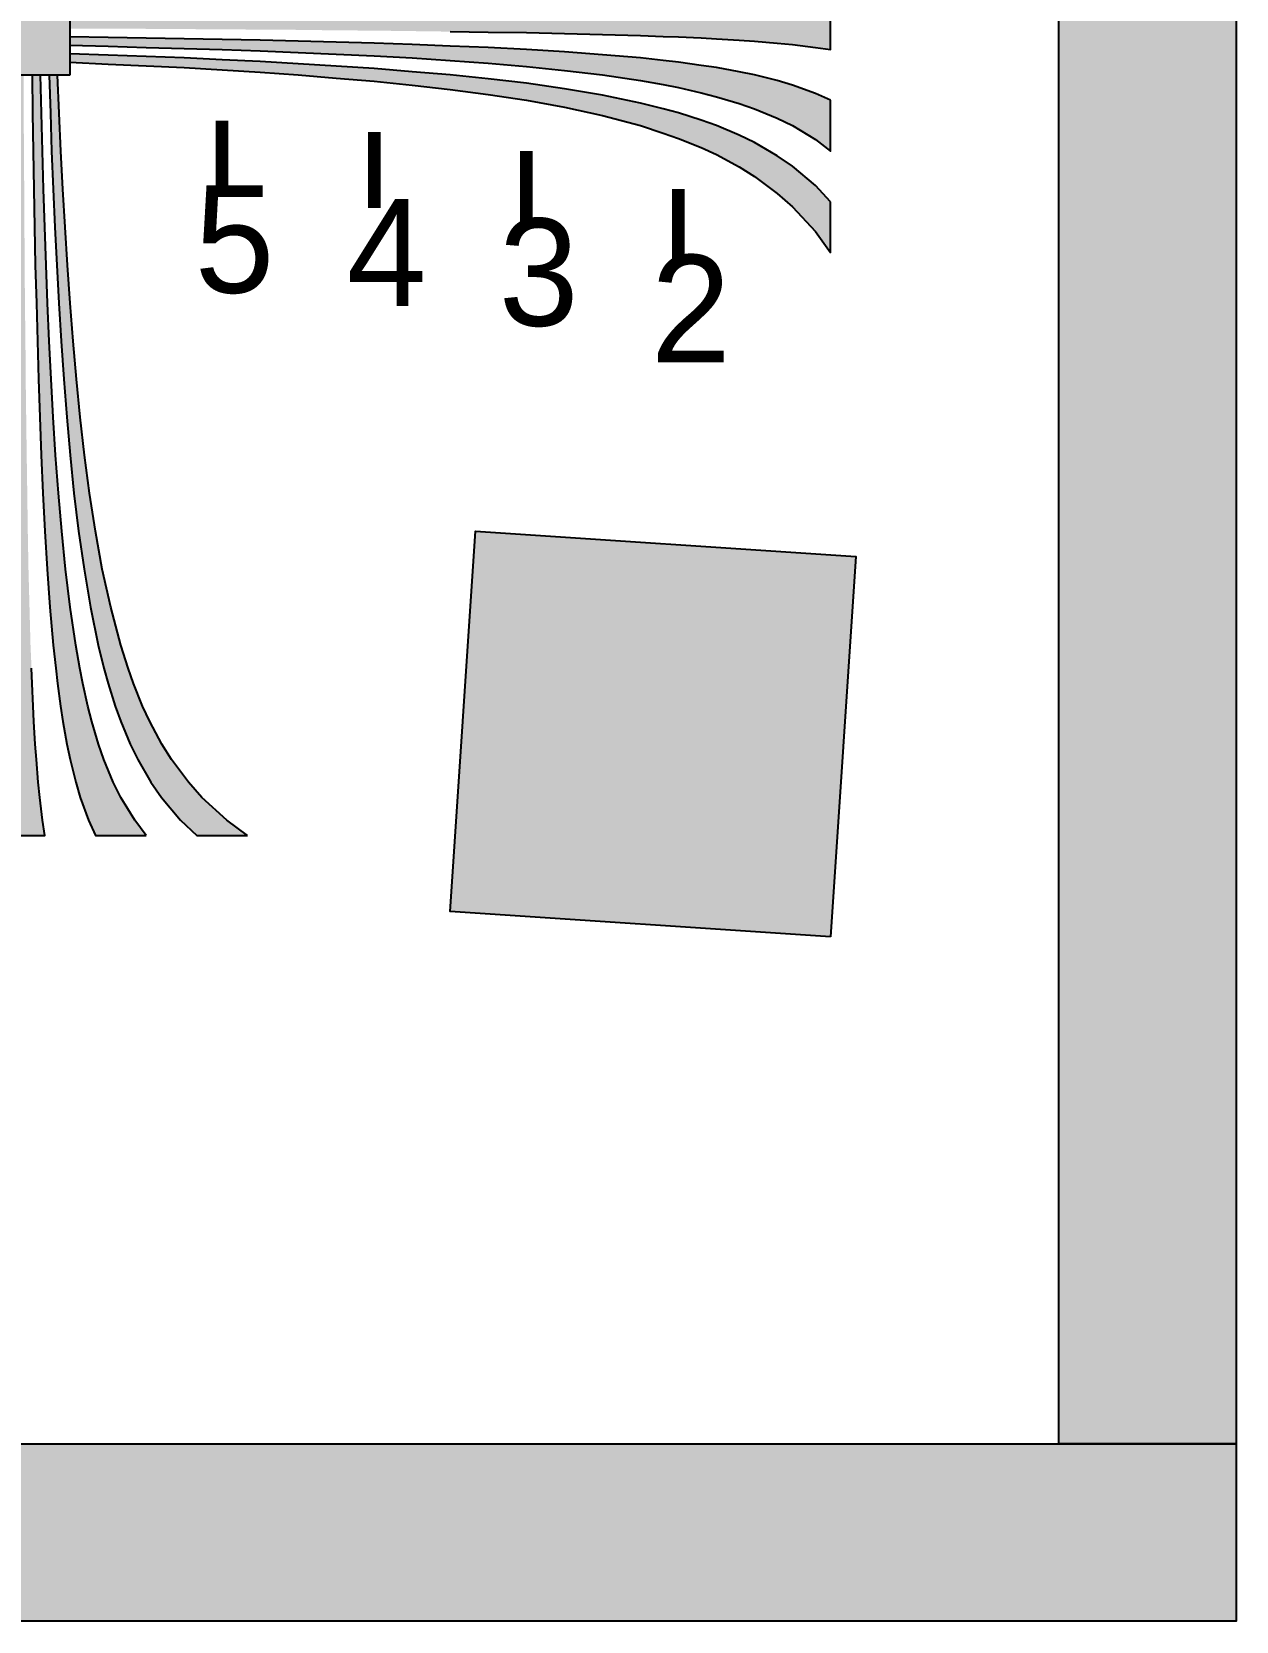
# Model space of a CAD drawing. Header units: millimetres. Extents: x 39 to 1543, y 52 to 919.
# Drawn here: x 1353.1 to 1543.1, y 52.2 to 303.1 of the extents above; entities that cross this region are included whole.
import ezdxf

# ---------------------------------------------------------------- set-up
doc = ezdxf.new("R2010")
doc.units = ezdxf.units.MM
for name, color, linetype in [('FRAME', 7, 'Continuous'), ('LABELS', 7, 'Continuous'), ('PERIPHERY', 7, 'Continuous')]:
    doc.layers.add(name, color=color, linetype=linetype)

msp = doc.modelspace()

# ---------------------------------------------------------------- hatches: boundary and pattern name
at = {"layer": 'FRAME', "true_color": 0x000000}
h = msp.add_hatch(color=7, dxfattribs=at)
h.dxf.hatch_style = 1
h.paths.add_polyline_path([(1515.12, 888.25), (1543.12, 888.25), (1543.12, 80.25), (1515.12, 80.25), (1515.12, 888.25)])
h = msp.add_hatch(color=7, dxfattribs=at)
h.dxf.hatch_style = 1
h.paths.add_polyline_path([(39.12, 80.25), (1543.12, 80.25), (1543.12, 52.25), (39.12, 52.25), (39.12, 80.25)])
at = {"layer": 'PERIPHERY', "true_color": 0x000000}
h = msp.add_hatch(color=7, dxfattribs=at)
h.dxf.hatch_style = 1
h.paths.add_polyline_path([(1359.12, 296.25), (1343.12, 296.25), (1343.12, 312.25), (1359.12, 312.25), (1359.12, 296.25)])
h = msp.add_hatch(color=7, dxfattribs=at)
h.dxf.hatch_style = 1
h.paths.add_polyline_path([(1479.12, 308.26), (1476.72, 307.9), (1473.12, 307.46), (1470.72, 307.22), (1467.12, 306.94), (1464.72, 306.74), (1461.12, 306.54), (1458.72, 306.42), (1455.12, 306.26), (1452.72, 306.18), (1449.12, 306.02), (1443.12, 305.86), (1437.12, 305.7), (1431.12, 305.58), (1425.12, 305.5), (1419.12, 305.42), (1413.12, 305.34), (1407.12, 305.26), (1401.12, 305.22), (1395.12, 305.14), (1389.12, 305.1), (1383.12, 305.06), (1377.12, 305.02), (1371.12, 304.98), (1365.12, 304.94), (1359.12, 304.94), (1359.12, 303.58), (1365.12, 303.58), (1371.12, 303.54), (1377.12, 303.5), (1383.12, 303.46), (1389.12, 303.42), (1395.12, 303.38), (1401.12, 303.3), (1407.12, 303.26), (1413.12, 303.18), (1419.12, 303.1), (1425.12, 303.02), (1431.12, 302.94), (1437.12, 302.82), (1443.12, 302.66), (1449.12, 302.5), (1452.72, 302.34), (1455.12, 302.26), (1458.72, 302.1), (1461.12, 301.98), (1464.72, 301.74), (1467.12, 301.58), (1470.72, 301.3), (1473.12, 301.06), (1476.72, 300.62), (1479.12, 300.26), (1479.12, 308.26)])
h = msp.add_hatch(color=7, dxfattribs=at)
h.dxf.hatch_style = 1
h.paths.add_polyline_path([(1479.12, 292.26), (1476.72, 293.34), (1473.12, 294.66), (1470.72, 295.38), (1467.12, 296.26), (1464.72, 296.74), (1461.12, 297.42), (1458.72, 297.78), (1455.12, 298.26), (1452.72, 298.54), (1449.12, 298.94), (1443.12, 299.46), (1437.12, 299.9), (1431.12, 300.26), (1425.12, 300.58), (1419.12, 300.82), (1413.12, 301.06), (1407.12, 301.26), (1401.12, 301.42), (1395.12, 301.58), (1389.12, 301.74), (1383.12, 301.86), (1377.12, 301.98), (1371.12, 302.06), (1365.12, 302.18), (1359.12, 302.26), (1359.12, 300.94), (1365.12, 300.78), (1371.12, 300.62), (1377.12, 300.46), (1383.12, 300.26), (1389.12, 300.06), (1395.12, 299.82), (1401.12, 299.54), (1407.12, 299.26), (1413.12, 298.94), (1419.12, 298.54), (1425.12, 298.1), (1431.12, 297.58), (1437.12, 296.98), (1443.12, 296.26), (1449.12, 295.38), (1452.72, 294.74), (1455.12, 294.26), (1458.72, 293.46), (1461.12, 292.82), (1464.72, 291.74), (1467.12, 290.94), (1470.72, 289.46), (1473.12, 288.26), (1476.72, 286.06), (1479.12, 284.26), (1479.12, 292.26)])
h = msp.add_hatch(color=7, dxfattribs=at)
h.dxf.hatch_style = 1
h.paths.add_polyline_path([(1479.12, 276.26), (1476.72, 278.82), (1473.12, 281.86), (1470.72, 283.5), (1467.12, 285.58), (1464.72, 286.74), (1461.12, 288.26), (1458.72, 289.14), (1455.12, 290.26), (1452.72, 290.94), (1449.12, 291.82), (1443.12, 293.06), (1437.12, 294.06), (1431.12, 294.94), (1425.12, 295.66), (1419.12, 296.26), (1413.12, 296.78), (1407.12, 297.26), (1401.12, 297.66), (1395.12, 298.02), (1389.12, 298.38), (1383.12, 298.66), (1377.12, 298.94), (1371.12, 299.18), (1365.12, 299.38), (1359.12, 299.58), (1359.12, 298.26), (1365.12, 297.98), (1371.12, 297.7), (1377.12, 297.42), (1383.12, 297.06), (1389.12, 296.7), (1395.12, 296.26), (1401.12, 295.78), (1407.12, 295.26), (1413.12, 294.66), (1419.12, 293.98), (1425.12, 293.18), (1431.12, 292.26), (1437.12, 291.18), (1443.12, 289.86), (1449.12, 288.26), (1452.72, 287.1), (1455.12, 286.26), (1458.72, 284.82), (1461.12, 283.7), (1464.72, 281.74), (1467.12, 280.26), (1470.72, 277.58), (1473.12, 275.46), (1476.72, 271.54), (1479.12, 268.26), (1479.12, 276.26)])
h = msp.add_hatch(color=7, dxfattribs=at)
h.dxf.hatch_style = 1
h.paths.add_polyline_path([(1355.14, 176.25), (1354.78, 178.65), (1354.34, 182.25), (1354.1, 184.65), (1353.81, 188.25), (1353.62, 190.65), (1353.41, 194.25), (1353.3, 196.65), (1353.14, 200.25), (1353.05, 202.65), (1352.89, 206.25), (1352.73, 212.25), (1352.57, 218.25), (1352.46, 224.25), (1352.38, 230.25), (1352.29, 236.25), (1352.21, 242.25), (1352.13, 248.25), (1352.09, 254.25), (1352.01, 260.25), (1351.97, 266.25), (1351.93, 272.25), (1351.9, 278.25), (1351.85, 284.25), (1351.82, 290.25), (1351.81, 296.25), (1350.45, 296.25), (1350.45, 290.25), (1350.42, 284.25), (1350.38, 278.25), (1350.34, 272.25), (1350.3, 266.25), (1350.26, 260.25), (1350.18, 254.25), (1350.14, 248.25), (1350.06, 242.25), (1349.98, 236.25), (1349.9, 230.25), (1349.82, 224.25), (1349.69, 218.25), (1349.53, 212.25), (1349.37, 206.25), (1349.22, 202.65), (1349.14, 200.25), (1348.98, 196.65), (1348.86, 194.25), (1348.62, 190.65), (1348.45, 188.25), (1348.18, 184.65), (1347.94, 182.25), (1347.5, 178.65), (1347.14, 176.25), (1355.14, 176.25)])
h = msp.add_hatch(color=7, dxfattribs=at)
h.dxf.hatch_style = 1
h.paths.add_polyline_path([(1371.14, 176.25), (1369.34, 178.65), (1367.14, 182.25), (1365.94, 184.65), (1364.46, 188.25), (1363.61, 190.65), (1362.58, 194.25), (1361.93, 196.65), (1361.14, 200.25), (1360.66, 202.65), (1360.02, 206.25), (1359.14, 212.25), (1358.41, 218.25), (1357.82, 224.25), (1357.3, 230.25), (1356.85, 236.25), (1356.45, 242.25), (1356.13, 248.25), (1355.85, 254.25), (1355.58, 260.25), (1355.34, 266.25), (1355.13, 272.25), (1354.93, 278.25), (1354.78, 284.25), (1354.62, 290.25), (1354.45, 296.25), (1353.13, 296.25), (1353.22, 290.25), (1353.33, 284.25), (1353.42, 278.25), (1353.54, 272.25), (1353.65, 266.25), (1353.81, 260.25), (1353.97, 254.25), (1354.13, 248.25), (1354.34, 242.25), (1354.57, 236.25), (1354.81, 230.25), (1355.14, 224.25), (1355.5, 218.25), (1355.94, 212.25), (1356.46, 206.25), (1356.86, 202.65), (1357.14, 200.25), (1357.62, 196.65), (1357.98, 194.25), (1358.62, 190.65), (1359.14, 188.25), (1360.02, 184.65), (1360.74, 182.25), (1362.06, 178.65), (1363.14, 176.25), (1371.14, 176.25)])
h = msp.add_hatch(color=7, dxfattribs=at)
h.dxf.hatch_style = 1
h.paths.add_polyline_path([(1387.14, 176.25), (1383.86, 178.65), (1379.94, 182.25), (1377.82, 184.65), (1375.14, 188.25), (1373.62, 190.65), (1371.7, 194.25), (1370.58, 196.65), (1369.14, 200.25), (1368.3, 202.65), (1367.14, 206.25), (1365.54, 212.25), (1364.22, 218.25), (1363.14, 224.25), (1362.22, 230.25), (1361.42, 236.25), (1360.74, 242.25), (1360.14, 248.25), (1359.62, 254.25), (1359.14, 260.25), (1358.7, 266.25), (1358.34, 272.25), (1357.98, 278.25), (1357.7, 284.25), (1357.42, 290.25), (1357.13, 296.25), (1355.81, 296.25), (1356.02, 290.25), (1356.22, 284.25), (1356.46, 278.25), (1356.74, 272.25), (1357.02, 266.25), (1357.38, 260.25), (1357.74, 254.25), (1358.14, 248.25), (1358.62, 242.25), (1359.14, 236.25), (1359.74, 230.25), (1360.46, 224.25), (1361.34, 218.25), (1362.34, 212.25), (1363.58, 206.25), (1364.46, 202.65), (1365.14, 200.25), (1366.26, 196.65), (1367.14, 194.25), (1368.62, 190.65), (1369.82, 188.25), (1371.9, 184.65), (1373.54, 182.25), (1376.58, 178.65), (1379.14, 176.25), (1387.14, 176.25)])
h = msp.add_hatch(color=7, dxfattribs=at)
h.dxf.hatch_style = 1
h.paths.add_polyline_path([(1479.12, 160.25), (1419.12, 164.25), (1423.12, 224.25), (1483.12, 220.25), (1479.12, 160.25)])

# ---------------------------------------------------------------- linework, layer by layer
at = {"layer": 'FRAME', "color": 250}
for points in [[(1515.12, 888.25), (1543.12, 888.25), (1543.12, 80.25), (1515.12, 80.25), (1515.12, 888.25)], [(39.12, 80.25), (1543.12, 80.25), (1543.12, 52.25), (39.12, 52.25), (39.12, 80.25)]]:
    msp.add_lwpolyline(points, close=True, dxfattribs=at)
at = {"layer": 'FRAME', "color": 250, "true_color": 0x000000}
for points in [[(1515.12, 888.25), (1515.12, 80.25), (1543.12, 80.25)], [(1543.12, 80.25), (1543.12, 888.25), (1515.12, 888.25)], [(39.12, 80.25), (39.12, 52.25), (1543.12, 52.25)], [(1543.12, 52.25), (1543.12, 80.25), (39.12, 80.25)]]:
    msp.add_solid(points, dxfattribs=at)
at = {"layer": 'PERIPHERY', "color": 250}
for points in [[(1359.12, 296.25), (1343.12, 296.25), (1343.12, 312.25), (1359.12, 312.25), (1359.12, 296.25)], [(1479.12, 292.26), (1476.72, 293.34), (1473.12, 294.66), (1470.72, 295.38), (1467.12, 296.26), (1464.72, 296.74), (1461.12, 297.42), (1458.72, 297.78), (1455.12, 298.26), (1452.72, 298.54), (1449.12, 298.94), (1443.12, 299.46), (1437.12, 299.9), (1431.12, 300.26), (1425.12, 300.58), (1419.12, 300.82), (1413.12, 301.06), (1407.12, 301.26), (1401.12, 301.42), (1395.12, 301.58), (1389.12, 301.74), (1383.12, 301.86), (1377.12, 301.98), (1371.12, 302.06), (1365.12, 302.18), (1359.12, 302.26), (1359.12, 300.94), (1365.12, 300.78), (1371.12, 300.62), (1377.12, 300.46), (1383.12, 300.26), (1389.12, 300.06), (1395.12, 299.82), (1401.12, 299.54), (1407.12, 299.26), (1413.12, 298.94), (1419.12, 298.54), (1425.12, 298.1), (1431.12, 297.58), (1437.12, 296.98), (1443.12, 296.26), (1449.12, 295.38), (1452.72, 294.74), (1455.12, 294.26), (1458.72, 293.46), (1461.12, 292.82), (1464.72, 291.74), (1467.12, 290.94), (1470.72, 289.46), (1473.12, 288.26), (1476.72, 286.06), (1479.12, 284.26), (1479.12, 292.26)], [(1479.12, 276.26), (1476.72, 278.82), (1473.12, 281.86), (1470.72, 283.5), (1467.12, 285.58), (1464.72, 286.74), (1461.12, 288.26), (1458.72, 289.14), (1455.12, 290.26), (1452.72, 290.94), (1449.12, 291.82), (1443.12, 293.06), (1437.12, 294.06), (1431.12, 294.94), (1425.12, 295.66), (1419.12, 296.26), (1413.12, 296.78), (1407.12, 297.26), (1401.12, 297.66), (1395.12, 298.02), (1389.12, 298.38), (1383.12, 298.66), (1377.12, 298.94), (1371.12, 299.18), (1365.12, 299.38), (1359.12, 299.58), (1359.12, 298.26), (1365.12, 297.98), (1371.12, 297.7), (1377.12, 297.42), (1383.12, 297.06), (1389.12, 296.7), (1395.12, 296.26), (1401.12, 295.78), (1407.12, 295.26), (1413.12, 294.66), (1419.12, 293.98), (1425.12, 293.18), (1431.12, 292.26), (1437.12, 291.18), (1443.12, 289.86), (1449.12, 288.26), (1452.72, 287.1), (1455.12, 286.26), (1458.72, 284.82), (1461.12, 283.7), (1464.72, 281.74), (1467.12, 280.26), (1470.72, 277.58), (1473.12, 275.46), (1476.72, 271.54), (1479.12, 268.26), (1479.12, 276.26)], [(1371.14, 176.25), (1369.34, 178.65), (1367.14, 182.25), (1365.94, 184.65), (1364.46, 188.25), (1363.61, 190.65), (1362.58, 194.25), (1361.93, 196.65), (1361.14, 200.25), (1360.66, 202.65), (1360.02, 206.25), (1359.14, 212.25), (1358.41, 218.25), (1357.82, 224.25), (1357.3, 230.25), (1356.85, 236.25), (1356.45, 242.25), (1356.13, 248.25), (1355.85, 254.25), (1355.58, 260.25), (1355.34, 266.25), (1355.13, 272.25), (1354.93, 278.25), (1354.78, 284.25), (1354.62, 290.25), (1354.45, 296.25), (1353.13, 296.25), (1353.22, 290.25), (1353.33, 284.25), (1353.42, 278.25), (1353.54, 272.25), (1353.65, 266.25), (1353.81, 260.25), (1353.97, 254.25), (1354.13, 248.25), (1354.34, 242.25), (1354.57, 236.25), (1354.81, 230.25), (1355.14, 224.25), (1355.5, 218.25), (1355.94, 212.25), (1356.46, 206.25), (1356.86, 202.65), (1357.14, 200.25), (1357.62, 196.65), (1357.98, 194.25), (1358.62, 190.65), (1359.14, 188.25), (1360.02, 184.65), (1360.74, 182.25), (1362.06, 178.65), (1363.14, 176.25), (1371.14, 176.25)], [(1387.14, 176.25), (1383.86, 178.65), (1379.94, 182.25), (1377.82, 184.65), (1375.14, 188.25), (1373.62, 190.65), (1371.7, 194.25), (1370.58, 196.65), (1369.14, 200.25), (1368.3, 202.65), (1367.14, 206.25), (1365.54, 212.25), (1364.22, 218.25), (1363.14, 224.25), (1362.22, 230.25), (1361.42, 236.25), (1360.74, 242.25), (1360.14, 248.25), (1359.62, 254.25), (1359.14, 260.25), (1358.7, 266.25), (1358.34, 272.25), (1357.98, 278.25), (1357.7, 284.25), (1357.42, 290.25), (1357.13, 296.25), (1355.81, 296.25), (1356.02, 290.25), (1356.22, 284.25), (1356.46, 278.25), (1356.74, 272.25), (1357.02, 266.25), (1357.38, 260.25), (1357.74, 254.25), (1358.14, 248.25), (1358.62, 242.25), (1359.14, 236.25), (1359.74, 230.25), (1360.46, 224.25), (1361.34, 218.25), (1362.34, 212.25), (1363.58, 206.25), (1364.46, 202.65), (1365.14, 200.25), (1366.26, 196.65), (1367.14, 194.25), (1368.62, 190.65), (1369.82, 188.25), (1371.9, 184.65), (1373.54, 182.25), (1376.58, 178.65), (1379.14, 176.25), (1387.14, 176.25)], [(1479.12, 160.25), (1419.12, 164.25), (1423.12, 224.25), (1483.12, 220.25), (1479.12, 160.25)]]:
    msp.add_lwpolyline(points, close=True, dxfattribs=at)
for points in [[(1419.12, 303.1), (1425.12, 303.02), (1431.12, 302.94), (1437.12, 302.82), (1443.12, 302.66), (1449.12, 302.5), (1452.72, 302.34), (1455.12, 302.26), (1458.72, 302.1), (1461.12, 301.98), (1464.72, 301.74), (1467.12, 301.58), (1470.72, 301.3), (1473.12, 301.06), (1476.72, 300.62), (1479.12, 300.26), (1479.12, 308.26)], [(1347.14, 176.25), (1355.14, 176.25), (1355.14, 176.25), (1354.78, 178.65), (1354.34, 182.25), (1354.1, 184.65), (1353.81, 188.25), (1353.62, 190.65), (1353.41, 194.25), (1353.3, 196.65), (1353.14, 200.25), (1353.05, 202.65)]]:
    msp.add_lwpolyline(points, dxfattribs=at)
at = {"layer": 'PERIPHERY', "color": 250, "lineweight": 35, "const_width": 2}
for points in [[(1383.12, 289.06), (1383.12, 277.06)], [(1407.12, 287.26), (1407.12, 275.26)], [(1431.12, 284.26), (1431.12, 272.26)], [(1455.12, 278.26), (1455.12, 266.26)]]:
    msp.add_lwpolyline(points, dxfattribs=at)
at = {"layer": 'PERIPHERY', "color": 250, "true_color": 0x000000}
for points in [[(1359.12, 296.25), (1359.12, 312.25), (1343.12, 312.25)], [(1343.12, 312.25), (1343.12, 296.25), (1359.12, 296.25)], [(1479.12, 300.26), (1449.12, 306.02), (1443.12, 305.86)], [(1479.12, 300.26), (1452.72, 306.18), (1449.12, 306.02)], [(1479.12, 300.26), (1455.12, 306.26), (1452.72, 306.18)], [(1479.12, 300.26), (1458.72, 306.42), (1455.12, 306.26)], [(1479.12, 300.26), (1461.12, 306.54), (1458.72, 306.42)], [(1479.12, 300.26), (1464.72, 306.74), (1461.12, 306.54)], [(1479.12, 300.26), (1467.12, 306.94), (1464.72, 306.74)], [(1479.12, 300.26), (1470.72, 307.22), (1467.12, 306.94)], [(1479.12, 300.26), (1473.12, 307.46), (1470.72, 307.22)], [(1479.12, 300.26), (1476.72, 307.9), (1473.12, 307.46)], [(1479.12, 300.26), (1479.12, 308.26), (1476.72, 307.9)], [(1443.12, 305.86), (1419.12, 303.1), (1425.12, 303.02)], [(1443.12, 305.86), (1425.12, 303.02), (1431.12, 302.94)], [(1443.12, 305.86), (1431.12, 302.94), (1437.12, 302.82)], [(1443.12, 305.86), (1437.12, 302.82), (1443.12, 302.66)], [(1443.12, 305.86), (1443.12, 302.66), (1449.12, 302.5)], [(1443.12, 305.86), (1449.12, 302.5), (1452.72, 302.34)], [(1443.12, 305.86), (1452.72, 302.34), (1455.12, 302.26)], [(1443.12, 305.86), (1455.12, 302.26), (1458.72, 302.1)], [(1443.12, 305.86), (1458.72, 302.1), (1461.12, 301.98)], [(1443.12, 305.86), (1461.12, 301.98), (1464.72, 301.74)], [(1443.12, 305.86), (1464.72, 301.74), (1467.12, 301.58)], [(1443.12, 305.86), (1467.12, 301.58), (1470.72, 301.3)], [(1443.12, 305.86), (1470.72, 301.3), (1473.12, 301.06)], [(1443.12, 305.86), (1473.12, 301.06), (1476.72, 300.62)], [(1443.12, 305.86), (1476.72, 300.62), (1479.12, 300.26)], [(1464.72, 296.74), (1365.12, 302.18), (1359.12, 302.26)], [(1359.12, 302.26), (1359.12, 300.94), (1365.12, 300.78)], [(1359.12, 302.26), (1365.12, 300.78), (1371.12, 300.62)], [(1359.12, 302.26), (1371.12, 300.62), (1377.12, 300.46)], [(1359.12, 302.26), (1377.12, 300.46), (1383.12, 300.26)], [(1359.12, 302.26), (1383.12, 300.26), (1389.12, 300.06)], [(1359.12, 302.26), (1389.12, 300.06), (1395.12, 299.82)], [(1464.72, 296.74), (1359.12, 302.26), (1395.12, 299.82)], [(1464.72, 296.74), (1371.12, 302.06), (1365.12, 302.18)], [(1464.72, 296.74), (1377.12, 301.98), (1371.12, 302.06)], [(1464.72, 296.74), (1383.12, 301.86), (1377.12, 301.98)], [(1464.72, 296.74), (1389.12, 301.74), (1383.12, 301.86)], [(1464.72, 296.74), (1395.12, 301.58), (1389.12, 301.74)], [(1464.72, 296.74), (1401.12, 301.42), (1395.12, 301.58)], [(1464.72, 296.74), (1407.12, 301.26), (1401.12, 301.42)], [(1464.72, 296.74), (1413.12, 301.06), (1407.12, 301.26)], [(1464.72, 296.74), (1419.12, 300.82), (1413.12, 301.06)], [(1407.12, 297.26), (1365.12, 299.38), (1359.12, 299.58)], [(1407.12, 297.26), (1359.12, 299.58), (1359.12, 298.26)], [(1407.12, 297.26), (1371.12, 299.18), (1365.12, 299.38)], [(1407.12, 297.26), (1377.12, 298.94), (1371.12, 299.18)], [(1407.12, 297.26), (1383.12, 298.66), (1377.12, 298.94)], [(1407.12, 297.26), (1389.12, 298.38), (1383.12, 298.66)], [(1464.72, 296.74), (1395.12, 299.82), (1401.12, 299.54)], [(1464.72, 296.74), (1401.12, 299.54), (1407.12, 299.26)], [(1464.72, 296.74), (1407.12, 299.26), (1413.12, 298.94)], [(1464.72, 296.74), (1413.12, 298.94), (1419.12, 298.54)], [(1464.72, 296.74), (1425.12, 300.58), (1419.12, 300.82)], [(1464.72, 296.74), (1419.12, 298.54), (1425.12, 298.1)], [(1464.72, 296.74), (1431.12, 300.26), (1425.12, 300.58)], [(1464.72, 296.74), (1437.12, 299.9), (1431.12, 300.26)], [(1464.72, 296.74), (1443.12, 299.46), (1437.12, 299.9)], [(1464.72, 296.74), (1449.12, 298.94), (1443.12, 299.46)], [(1464.72, 296.74), (1452.72, 298.54), (1449.12, 298.94)], [(1464.72, 296.74), (1455.12, 298.26), (1452.72, 298.54)], [(1354.93, 278.25), (1354.45, 296.25), (1353.13, 296.25)], [(1355.13, 272.25), (1354.93, 278.25), (1353.13, 296.25)], [(1355.34, 266.25), (1355.13, 272.25), (1353.13, 296.25)], [(1355.58, 260.25), (1355.34, 266.25), (1353.13, 296.25)], [(1355.85, 254.25), (1355.58, 260.25), (1353.13, 296.25)], [(1356.13, 248.25), (1355.85, 254.25), (1353.13, 296.25)], [(1356.45, 242.25), (1356.13, 248.25), (1353.13, 296.25)], [(1356.45, 242.25), (1353.13, 296.25), (1353.22, 290.25)], [(1354.78, 284.25), (1354.62, 290.25), (1354.45, 296.25)], [(1354.93, 278.25), (1354.78, 284.25), (1354.45, 296.25)], [(1357.42, 290.25), (1357.13, 296.25), (1355.81, 296.25)], [(1357.7, 284.25), (1357.42, 290.25), (1355.81, 296.25)], [(1357.98, 278.25), (1357.7, 284.25), (1355.81, 296.25)], [(1358.34, 272.25), (1357.98, 278.25), (1355.81, 296.25)], [(1358.7, 266.25), (1358.34, 272.25), (1355.81, 296.25)], [(1359.14, 260.25), (1358.7, 266.25), (1355.81, 296.25)], [(1359.62, 254.25), (1359.14, 260.25), (1355.81, 296.25)], [(1360.14, 248.25), (1359.62, 254.25), (1355.81, 296.25)], [(1360.14, 248.25), (1355.81, 296.25), (1356.02, 290.25)], [(1407.12, 297.26), (1359.12, 298.26), (1365.12, 297.98)], [(1407.12, 297.26), (1365.12, 297.98), (1371.12, 297.7)], [(1407.12, 297.26), (1371.12, 297.7), (1377.12, 297.42)], [(1407.12, 297.26), (1377.12, 297.42), (1383.12, 297.06)], [(1407.12, 297.26), (1383.12, 297.06), (1389.12, 296.7)], [(1407.12, 297.26), (1395.12, 298.02), (1389.12, 298.38)], [(1407.12, 297.26), (1389.12, 296.7), (1395.12, 296.26)], [(1407.12, 297.26), (1401.12, 297.66), (1395.12, 298.02)], [(1407.12, 297.26), (1395.12, 296.26), (1401.12, 295.78)], [(1407.12, 297.26), (1401.12, 295.78), (1407.12, 295.26)], [(1467.12, 285.58), (1413.12, 296.78), (1407.12, 297.26)], [(1407.12, 297.26), (1407.12, 295.26), (1413.12, 294.66)], [(1407.12, 297.26), (1413.12, 294.66), (1419.12, 293.98)], [(1407.12, 297.26), (1419.12, 293.98), (1425.12, 293.18)], [(1407.12, 297.26), (1425.12, 293.18), (1431.12, 292.26)], [(1407.12, 297.26), (1431.12, 292.26), (1437.12, 291.18)], [(1467.12, 285.58), (1407.12, 297.26), (1437.12, 291.18)], [(1467.12, 285.58), (1419.12, 296.26), (1413.12, 296.78)], [(1467.12, 285.58), (1425.12, 295.66), (1419.12, 296.26)], [(1464.72, 296.74), (1425.12, 298.1), (1431.12, 297.58)], [(1464.72, 296.74), (1431.12, 297.58), (1437.12, 296.98)], [(1464.72, 296.74), (1437.12, 296.98), (1443.12, 296.26)], [(1464.72, 296.74), (1443.12, 296.26), (1449.12, 295.38)], [(1464.72, 296.74), (1449.12, 295.38), (1452.72, 294.74)], [(1464.72, 296.74), (1452.72, 294.74), (1455.12, 294.26)], [(1464.72, 296.74), (1458.72, 297.78), (1455.12, 298.26)], [(1464.72, 296.74), (1455.12, 294.26), (1458.72, 293.46)], [(1464.72, 296.74), (1461.12, 297.42), (1458.72, 297.78)], [(1464.72, 296.74), (1458.72, 293.46), (1461.12, 292.82)], [(1464.72, 296.74), (1461.12, 292.82), (1464.72, 291.74)], [(1479.12, 284.26), (1467.12, 296.26), (1464.72, 296.74)], [(1464.72, 296.74), (1464.72, 291.74), (1467.12, 290.94)], [(1464.72, 296.74), (1467.12, 290.94), (1470.72, 289.46)], [(1464.72, 296.74), (1470.72, 289.46), (1473.12, 288.26)], [(1464.72, 296.74), (1473.12, 288.26), (1476.72, 286.06)], [(1464.72, 296.74), (1476.72, 286.06), (1479.12, 284.26)], [(1479.12, 284.26), (1470.72, 295.38), (1467.12, 296.26)], [(1467.12, 285.58), (1431.12, 294.94), (1425.12, 295.66)], [(1467.12, 285.58), (1437.12, 294.06), (1431.12, 294.94)], [(1467.12, 285.58), (1443.12, 293.06), (1437.12, 294.06)], [(1479.12, 284.26), (1473.12, 294.66), (1470.72, 295.38)], [(1479.12, 284.26), (1476.72, 293.34), (1473.12, 294.66)], [(1467.12, 285.58), (1437.12, 291.18), (1443.12, 289.86)], [(1467.12, 285.58), (1449.12, 291.82), (1443.12, 293.06)], [(1467.12, 285.58), (1452.72, 290.94), (1449.12, 291.82)], [(1479.12, 284.26), (1479.12, 292.26), (1476.72, 293.34)], [(1356.85, 236.25), (1356.45, 242.25), (1353.22, 290.25)], [(1356.85, 236.25), (1353.22, 290.25), (1353.33, 284.25)], [(1360.14, 248.25), (1356.02, 290.25), (1356.22, 284.25)], [(1467.12, 285.58), (1443.12, 289.86), (1449.12, 288.26)], [(1467.12, 285.58), (1455.12, 290.26), (1452.72, 290.94)], [(1467.12, 285.58), (1458.72, 289.14), (1455.12, 290.26)], [(1467.12, 285.58), (1461.12, 288.26), (1458.72, 289.14)], [(1467.12, 285.58), (1449.12, 288.26), (1452.72, 287.1)], [(1467.12, 285.58), (1452.72, 287.1), (1455.12, 286.26)], [(1467.12, 285.58), (1455.12, 286.26), (1458.72, 284.82)], [(1467.12, 285.58), (1464.72, 286.74), (1461.12, 288.26)], [(1356.85, 236.25), (1353.33, 284.25), (1353.42, 278.25)], [(1360.74, 242.25), (1360.14, 248.25), (1356.22, 284.25)], [(1360.74, 242.25), (1356.22, 284.25), (1356.46, 278.25)], [(1467.12, 285.58), (1458.72, 284.82), (1461.12, 283.7)], [(1467.12, 285.58), (1461.12, 283.7), (1464.72, 281.74)], [(1467.12, 285.58), (1464.72, 281.74), (1467.12, 280.26)], [(1479.12, 268.26), (1470.72, 283.5), (1467.12, 285.58)], [(1467.12, 285.58), (1467.12, 280.26), (1470.72, 277.58)], [(1467.12, 285.58), (1470.72, 277.58), (1473.12, 275.46)], [(1467.12, 285.58), (1473.12, 275.46), (1476.72, 271.54)], [(1467.12, 285.58), (1476.72, 271.54), (1479.12, 268.26)], [(1479.12, 268.26), (1473.12, 281.86), (1470.72, 283.5)], [(1479.12, 268.26), (1476.72, 278.82), (1473.12, 281.86)], [(1479.12, 268.26), (1479.12, 276.26), (1476.72, 278.82)], [(1357.3, 230.25), (1356.85, 236.25), (1353.42, 278.25)], [(1357.3, 230.25), (1353.42, 278.25), (1353.54, 272.25)], [(1361.42, 236.25), (1360.74, 242.25), (1356.46, 278.25)], [(1361.42, 236.25), (1356.46, 278.25), (1356.74, 272.25)], [(1357.82, 224.25), (1357.3, 230.25), (1353.54, 272.25)], [(1357.82, 224.25), (1353.54, 272.25), (1353.65, 266.25)], [(1361.42, 236.25), (1356.74, 272.25), (1357.02, 266.25)], [(1357.82, 224.25), (1353.65, 266.25), (1353.81, 260.25)], [(1362.22, 230.25), (1361.42, 236.25), (1357.02, 266.25)], [(1362.22, 230.25), (1357.02, 266.25), (1357.38, 260.25)], [(1358.41, 218.25), (1357.82, 224.25), (1353.81, 260.25)], [(1358.41, 218.25), (1353.81, 260.25), (1353.97, 254.25)], [(1363.14, 224.25), (1362.22, 230.25), (1357.38, 260.25)], [(1363.14, 224.25), (1357.38, 260.25), (1357.74, 254.25)], [(1363.14, 176.25), (1358.41, 218.25), (1353.97, 254.25)], [(1363.14, 176.25), (1353.97, 254.25), (1354.13, 248.25)], [(1363.14, 224.25), (1357.74, 254.25), (1358.14, 248.25)], [(1363.14, 176.25), (1354.13, 248.25), (1354.34, 242.25)], [(1364.22, 218.25), (1363.14, 224.25), (1358.14, 248.25)], [(1364.22, 218.25), (1358.14, 248.25), (1358.62, 242.25)], [(1363.14, 176.25), (1354.34, 242.25), (1354.57, 236.25)], [(1365.54, 212.25), (1364.22, 218.25), (1358.62, 242.25)], [(1365.54, 212.25), (1358.62, 242.25), (1359.14, 236.25)], [(1363.14, 176.25), (1354.57, 236.25), (1354.81, 230.25)], [(1367.14, 206.25), (1365.54, 212.25), (1359.14, 236.25)], [(1367.14, 206.25), (1359.14, 236.25), (1359.74, 230.25)], [(1363.14, 176.25), (1354.81, 230.25), (1355.14, 224.25)], [(1367.14, 206.25), (1359.74, 230.25), (1360.46, 224.25)], [(1363.14, 176.25), (1355.14, 224.25), (1355.5, 218.25)], [(1368.3, 202.65), (1367.14, 206.25), (1360.46, 224.25)], [(1369.14, 200.25), (1368.3, 202.65), (1360.46, 224.25)], [(1369.14, 200.25), (1360.46, 224.25), (1361.34, 218.25)], [(1423.12, 224.25), (1419.12, 164.25), (1479.12, 160.25)], [(1479.12, 160.25), (1483.12, 220.25), (1423.12, 224.25)], [(1363.14, 176.25), (1355.5, 218.25), (1355.94, 212.25)], [(1363.14, 176.25), (1359.14, 212.25), (1358.41, 218.25)], [(1370.58, 196.65), (1369.14, 200.25), (1361.34, 218.25)], [(1379.14, 176.25), (1370.58, 196.65), (1361.34, 218.25)], [(1379.14, 176.25), (1361.34, 218.25), (1362.34, 212.25)], [(1363.14, 176.25), (1355.94, 212.25), (1356.46, 206.25)], [(1363.14, 176.25), (1360.02, 206.25), (1359.14, 212.25)], [(1379.14, 176.25), (1362.34, 212.25), (1363.58, 206.25)], [(1363.14, 176.25), (1356.46, 206.25), (1356.86, 202.65)], [(1363.14, 176.25), (1360.66, 202.65), (1360.02, 206.25)], [(1379.14, 176.25), (1363.58, 206.25), (1364.46, 202.65)], [(1347.14, 176.25), (1353.14, 200.25), (1353.05, 202.65)], [(1363.14, 176.25), (1356.86, 202.65), (1357.14, 200.25)], [(1363.14, 176.25), (1361.14, 200.25), (1360.66, 202.65)], [(1379.14, 176.25), (1364.46, 202.65), (1365.14, 200.25)], [(1347.14, 176.25), (1353.3, 196.65), (1353.14, 200.25)], [(1363.14, 176.25), (1357.14, 200.25), (1357.62, 196.65)], [(1363.14, 176.25), (1361.93, 196.65), (1361.14, 200.25)], [(1379.14, 176.25), (1365.14, 200.25), (1366.26, 196.65)], [(1347.14, 176.25), (1353.41, 194.25), (1353.3, 196.65)], [(1363.14, 176.25), (1357.62, 196.65), (1357.98, 194.25)], [(1363.14, 176.25), (1362.58, 194.25), (1361.93, 196.65)], [(1379.14, 176.25), (1366.26, 196.65), (1367.14, 194.25)], [(1379.14, 176.25), (1371.7, 194.25), (1370.58, 196.65)], [(1347.14, 176.25), (1353.62, 190.65), (1353.41, 194.25)], [(1363.14, 176.25), (1357.98, 194.25), (1358.62, 190.65)], [(1363.14, 176.25), (1363.61, 190.65), (1362.58, 194.25)], [(1379.14, 176.25), (1367.14, 194.25), (1368.62, 190.65)], [(1379.14, 176.25), (1373.62, 190.65), (1371.7, 194.25)], [(1347.14, 176.25), (1353.81, 188.25), (1353.62, 190.65)], [(1363.14, 176.25), (1358.62, 190.65), (1359.14, 188.25)], [(1363.14, 176.25), (1364.46, 188.25), (1363.61, 190.65)], [(1379.14, 176.25), (1368.62, 190.65), (1369.82, 188.25)], [(1379.14, 176.25), (1375.14, 188.25), (1373.62, 190.65)], [(1347.14, 176.25), (1354.1, 184.65), (1353.81, 188.25)], [(1363.14, 176.25), (1359.14, 188.25), (1360.02, 184.65)], [(1363.14, 176.25), (1365.94, 184.65), (1364.46, 188.25)], [(1379.14, 176.25), (1369.82, 188.25), (1371.9, 184.65)], [(1379.14, 176.25), (1377.82, 184.65), (1375.14, 188.25)], [(1347.14, 176.25), (1354.34, 182.25), (1354.1, 184.65)], [(1363.14, 176.25), (1360.02, 184.65), (1360.74, 182.25)], [(1363.14, 176.25), (1367.14, 182.25), (1365.94, 184.65)], [(1379.14, 176.25), (1371.9, 184.65), (1373.54, 182.25)], [(1379.14, 176.25), (1379.94, 182.25), (1377.82, 184.65)], [(1347.14, 176.25), (1354.78, 178.65), (1354.34, 182.25)], [(1360.74, 182.25), (1362.06, 178.65), (1363.14, 176.25)], [(1363.14, 176.25), (1369.34, 178.65), (1367.14, 182.25)], [(1373.54, 182.25), (1376.58, 178.65), (1379.14, 176.25)], [(1379.14, 176.25), (1383.86, 178.65), (1379.94, 182.25)], [(1347.14, 176.25), (1355.14, 176.25), (1354.78, 178.65)], [(1363.14, 176.25), (1371.14, 176.25), (1369.34, 178.65)], [(1379.14, 176.25), (1387.14, 176.25), (1383.86, 178.65)]]:
    msp.add_solid(points, dxfattribs=at)

# ---------------------------------------------------------------- texts
at = {"layer": 'LABELS', "color": 250}
for s, p in [('5', (1378.78, 261.89)), ('4', (1402.78, 259.78)), ('3', (1426.78, 256.68)), ('2', (1450.78, 250.92))]:
    msp.add_text(s, height=16.93, dxfattribs=at).set_placement(p)

doc.saveas('drawing.dxf')
